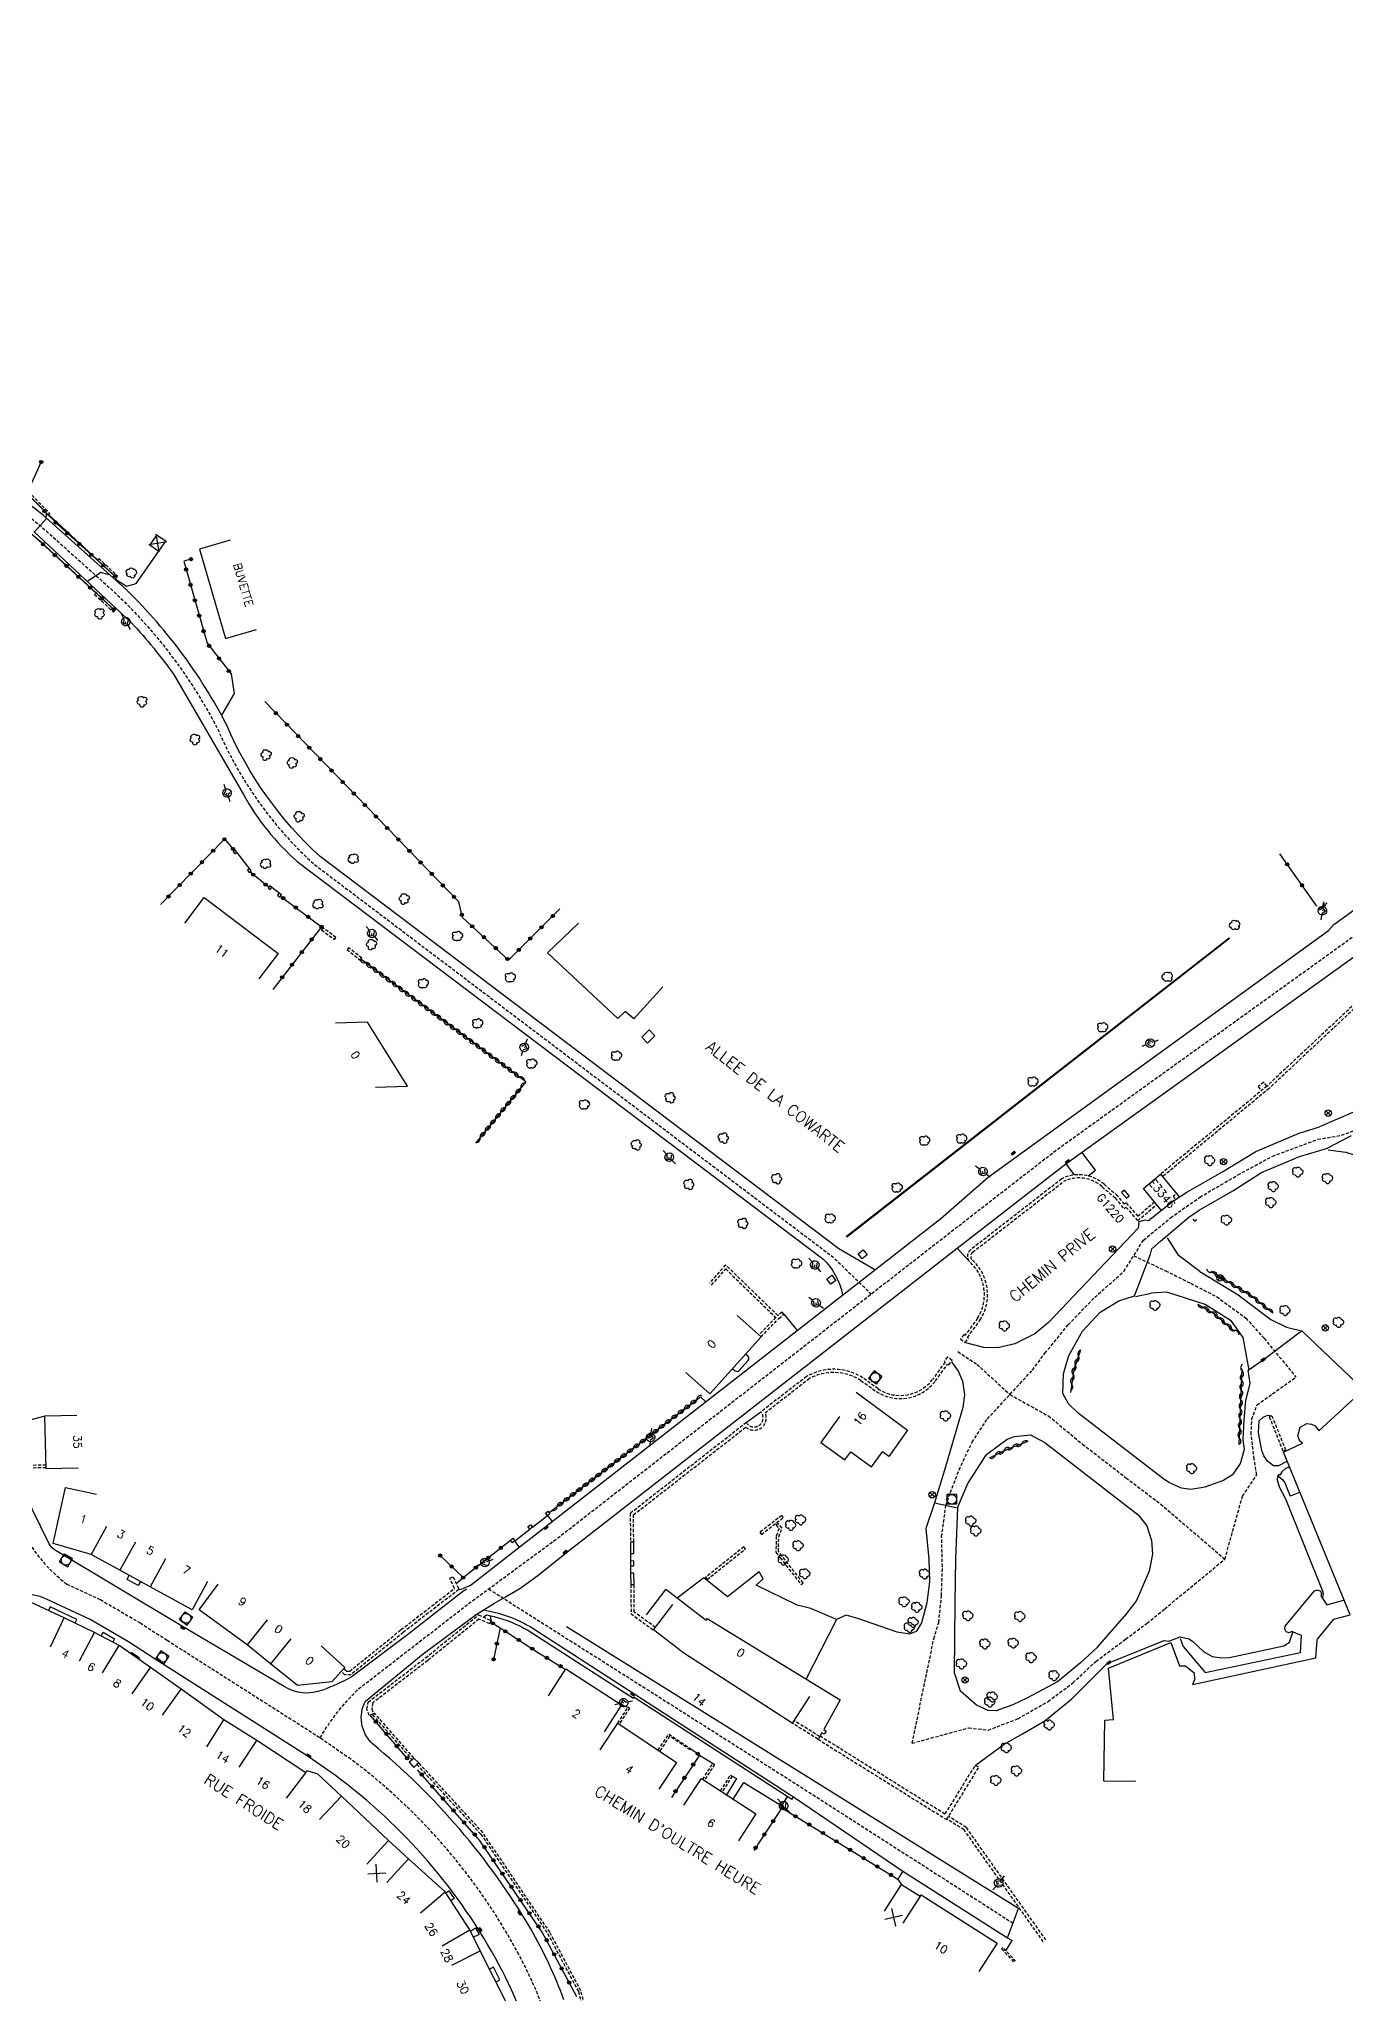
# Model space of a CAD drawing. Header units: millimetres. Extents: x 151000 to 152000, y 111999 to 113000.
# Drawn here: x 151493.3 to 151697.6, y 112243.4 to 112548.8 of the extents above; entities that cross this region are included whole.
import ezdxf
from ezdxf.enums import TextEntityAlignment as Align

# ---------------------------------------------------------------- set-up
doc = ezdxf.new("R2010")
doc.units = ezdxf.units.MM
doc.linetypes.add('DASHED', pattern=[0.75, 0.5, -0.25])
doc.layers.get('0').update_dxf_attribs({"linetype": 'CONTINUOUS'})
for name, color, linetype in [('W0001', 6, 'DASHED'), ('W0008', 7, 'CONTINUOUS'), ('W0100', 7, 'CONTINUOUS'), ('W0105', 7, 'CONTINUOUS'), ('W0112', 1, 'DASHED'), ('W0300', 7, 'CONTINUOUS'), ('W0310', 3, 'CONTINUOUS'), ('W0322', 7, 'CONTINUOUS'), ('W0334', 7, 'CONTINUOUS'), ('W0400', 7, 'CONTINUOUS'), ('W0420', 7, 'CONTINUOUS'), ('W0469', 7, 'CONTINUOUS'), ('W0471', 7, 'CONTINUOUS'), ('W0984', 7, 'CONTINUOUS'), ('W0989', 7, 'CONTINUOUS'), ('W0991', 7, 'CONTINUOUS'), ('W1102', 7, 'CONTINUOUS')]:
    doc.layers.add(name, color=color, linetype=linetype)
doc.styles.get("Standard").update_dxf_attribs({"font": 'romans.shx', "width": 0.85})

# ---------------------------------------------------------------- blocks, each defined once
blk = doc.blocks.new('t322o')
at = {"color": 0, "linetype": 'Continuous'}
for radius in [0.25, 0.15]:
    blk.add_circle((0, 0), radius, dxfattribs=at)
blk = doc.blocks.new('T400')
for p, q in [((-0.15, 0.3), (0.15, 0.3)), ((-0.15, -0.25), (-0.15, 0.3)), ((-0.15, 0.15), (0.15, 0.15)), ((-0.15, 0), (0.15, 0)), ((0.15, 0.3), (0.15, -0.25)), ((-0.15, -0.15), (0.15, -0.15)), ((-0.15, -0.25), (-0.15, -0.3)), ((-0.15, -0.3), (0.15, -0.3)), ((0.15, -0.3), (0.15, -0.25))]:
    blk.add_line(p, q)
blk = doc.blocks.new('T420')
for p, q in [((0.75, 0.75), (-0.75, 0.75)), ((-0.75, 0.75), (-0.75, -0.75)), ((0.75, 0.75), (0.75, -0.75)), ((0.75, -0.75), (-0.75, -0.75))]:
    blk.add_line(p, q)
blk.add_ellipse((0, 0), major_axis=(-0.53, 0.53), ratio=1, start_param=3.926991, end_param=10.210176)
blk = doc.blocks.new('t991o')
at = {"color": 0, "linetype": 'Continuous'}
for p, q in [((-1, 1), (1, -1)), ((-1, -1), (1, 1))]:
    blk.add_line(p, q, dxfattribs=at)
blk = doc.blocks.new('T471')
for p, q in [((-0.333334, 0.333334), (-0.333334, -0.333334)), ((-0.333334, 0.333334), (0.333334, 0.333334)), ((-0.333334, 0), (0, 0)), ((0.500001, 0.500001), (1.000002, 1.000002)), ((-0.500001, -0.500001), (-1.000002, -1.000002)), ((-0.333334, -0.333334), (0.333334, -0.333334))]:
    blk.add_line(p, q)
blk.add_ellipse((0, 0), major_axis=(0.471405, 0.471405), ratio=1, start_param=5.4977871438, end_param=11.780972451)
blk = doc.blocks.new('t112o')
at = {"color": 0, "linetype": 'Continuous'}
for p, q in [((-0.5, 0.5), (0.5, 0.5)), ((-0.5, -0.5), (-0.5, 0.5)), ((0.5, 0.5), (0.5, -0.5)), ((0.5, -0.5), (-0.5, -0.5))]:
    blk.add_line(p, q, dxfattribs=at)
blk = doc.blocks.new('T300')
for p, q in [((-0.8, 0.51), (-0.86, 0.34)), ((-0.86, 0.34), (-0.86, 0.17)), ((-0.86, 0.17), (-0.74, 0.06)), ((-0.69, 0.63), (-0.8, 0.51)), ((-0.8, -0.06), (-0.74, 0.06)), ((-0.74, 0.06), (-0.69, 0.11)), ((-0.57, 0.69), (-0.69, 0.63)), ((-0.46, 0.69), (-0.57, 0.69)), ((-0.29, 0.63), (-0.46, 0.69)), ((-0.29, 0.63), (-0.17, 0.74)), ((-0.23, 0.57), (-0.29, 0.63)), ((-0.17, 0.74), (-0.06, 0.8)), ((-0.06, 0.8), (0.06, 0.8)), ((0.06, 0.8), (0.23, 0.74)), ((0.23, 0.74), (0.34, 0.63)), ((0.34, 0.63), (0.4, 0.51)), ((0.46, 0.46), (0.34, 0.46)), ((0.4, 0.51), (0.4, 0.46)), ((0.57, 0.4), (0.46, 0.46)), ((0.57, 0.4), (0.69, 0.29)), ((0.69, 0.29), (0.74, 0.17)), ((0.74, 0.06), (0.69, -0.17)), ((0.74, 0.17), (0.74, 0.06)), ((-0.8, -0.17), (-0.8, -0.06)), ((-0.8, -0.23), (-0.8, -0.17)), ((-0.74, -0.34), (-0.8, -0.23)), ((-0.69, -0.4), (-0.74, -0.34)), ((-0.51, -0.46), (-0.69, -0.4)), ((-0.4, -0.46), (-0.51, -0.46)), ((-0.4, -0.46), (-0.34, -0.46)), ((-0.34, -0.46), (-0.34, -0.4)), ((-0.34, -0.51), (-0.34, -0.46)), ((-0.29, -0.63), (-0.34, -0.51)), ((-0.17, -0.74), (-0.29, -0.63)), ((-0.06, -0.8), (-0.17, -0.74)), ((0.06, -0.8), (-0.06, -0.8)), ((0.17, -0.74), (0.06, -0.8)), ((0.23, -0.69), (0.17, -0.74)), ((0.29, -0.46), (0.23, -0.46)), ((0.29, -0.63), (0.23, -0.69)), ((0.46, -0.4), (0.29, -0.46)), ((0.34, -0.51), (0.29, -0.63)), ((0.34, -0.51), (0.34, -0.46)), ((0.57, -0.34), (0.46, -0.4)), ((0.63, -0.29), (0.57, -0.34)), ((0.69, -0.17), (0.63, -0.29))]:
    blk.add_line(p, q)
blk = doc.blocks.new('t310o')
at = {"color": 0, "linetype": 'Continuous'}
for centre, start, end in [((-0.5, 0.38), 216.8699, 323.1304), ((0.5, -0.37), 36.8699, 143.1303)]:
    blk.add_arc(centre, 0.625, start, end, dxfattribs=at)
blk = doc.blocks.new('T469')
at = {"color": 0, "linetype": 'Continuous', "flags": 128}
for points in [[(-0.35, 0.35), (0.35, -0.35)], [(-0.35, -0.35), (0.35, 0.35)]]:
    blk.add_lwpolyline(points, dxfattribs=at)
at = {"color": 0, "linetype": 'Continuous'}
blk.add_circle((0, 0), 0.5, dxfattribs=at)

msp = doc.modelspace()

# ---------------------------------------------------------------- linework, layer by layer
at = {"layer": 'W0001', "flags": 128}
for points in [[(151398.32, 112484.89), (151406.01, 112498.25), (151409.3, 112502.23), (151414.14, 112502.82, 0.049625), (151435.88, 112490.68, 0.088812), (151455.07, 112486.13), (151469.3, 112485.14, -0.11549), (151485.54, 112478.72, -0.018584), (151493.4, 112472.82), (151505.33, 112462.12, -0.082845), (151521.23, 112440.92, 0.107204), (151536.22, 112419.9), (151617.41, 112358.47), (151623.35, 112352.72)], [(151537.21, 112283.38, -0.065414), (151543.16, 112290.97), (151560.35, 112304.28), (151574.35, 112314.59), (151635.16, 112361.92), (151652.2, 112375.14), (151699.28, 112408.99)]]:
    msp.add_lwpolyline(points, format="xyb", dxfattribs=at)
at = {"layer": 'W0001'}
for points in [[(151629.76, 112282.53), (151633.14, 112298.86), (151633.9, 112301.4), (151634.34, 112305.55), (151634.48, 112310.1), (151634.36, 112314.8), (151635.03, 112319.69), (151635.74, 112321.69), (151637.1, 112325.26), (151639.11, 112329.55), (151641.51, 112333.19), (151648.55, 112340.82), (151650.51, 112343.46), (151654.15, 112347.9), (151658.29, 112352.2), (151662.86, 112356.25), (151665.92, 112361.14), (151670.14, 112364.62), (151674.73, 112367.85), (151680.68, 112371.32), (151686.07, 112374.24), (151693.16, 112376.88), (151696.89, 112377.52), (151703.25, 112379.89)], [(151664.39, 112358.69), (151669.35, 112356.35), (151673.31, 112354.38), (151677.37, 112352.28), (151681.91, 112348.95), (151684.76, 112345.79), (151689.75, 112339.73)], [(151636.89, 112343.71), (151639.89, 112341.72), (151645.03, 112337.01), (151651.05, 112333.67), (151656.38, 112329.26), (151663.19, 112324), (151668.6, 112319.89), (151678.63, 112311.29)], [(151678.63, 112311.29), (151681.4, 112321.15), (151683.62, 112324.47), (151683.21, 112326.93), (151682.75, 112330.77), (151682.84, 112333.14), (151683.66, 112335.39), (151689.75, 112339.73)], [(151629.76, 112282.53), (151638.59, 112284.93), (151641.64, 112284.57), (151646.28, 112286.36), (151651, 112289.05), (151654.88, 112291.96), (151658.49, 112295.32), (151663.12, 112298.79), (151666.47, 112301.29), (151669.23, 112303.53), (151678.63, 112311.29)]]:
    msp.add_lwpolyline(points, dxfattribs=at)
msp.add_lwpolyline([(151490.6, 112315.75, 0.113803), (151497.62, 112307.4), (151502.86, 112304.96), (151509.08, 112301.32), (151513.3, 112298.61), (151537.27, 112283.35), (151541.65, 112280.3, -0.111292), (151568.27, 112249.52, -0.064287), (151574.7, 112232.62), (151578.59, 112214.65), (151581.95, 112199.9, 0.011557), (151584.78, 112188.92, 0.038008), (151590.52, 112169.7, 0.000633), (151590.65, 112169.38, 0.010945), (151594.69, 112160), (151615.64, 112116.97), (151628.46, 112090.97, 0.093882), (151651.71, 112064.36, 0.027342), (151662.73, 112056.64, 0.065369), (151679.02, 112049.26), (151724.98, 112034.69)], format="xyb", dxfattribs=at)
at = {"layer": 'W0001', "flags": 128}
msp.add_lwpolyline([(151563.54, 112306.63), (151587.43, 112291.5), (151612.2, 112275.78), (151645.52, 112254.42)], dxfattribs=at)
at = {"layer": 'W0008'}
for p, q in [((151669.62, 112361.5), (151671.35, 112358.76)), ((151674.74, 112356.23), (151671.35, 112358.76)), ((151664.64, 112352.32), (151667.12, 112352.85)), ((151669.55, 112353), (151667.12, 112352.85)), ((151613.18, 112292.55), (151617.97, 112301.89)), ((151658.73, 112297.52), (151662.97, 112302.36))]:
    msp.add_line(p, q, dxfattribs=at)
for points in [[(151623.9, 112356.47), (151618.27, 112359.76), (151537.2, 112421.08, -0.107144), (151522.62, 112441.58, 0.083091), (151506.38, 112463.25), (151494.4, 112473.99, 0.018656), (151486.42, 112479.98, 0.115869), (151469.46, 112486.67), (151455.17, 112487.67, -0.088862), (151436.5, 112492.09, -0.022395), (151426.51, 112496.98, -0.085407), (151424.65, 112498.45, -0.135359), (151424.45, 112499.41, -0.059451), (151425.19, 112503.01), (151426.73, 112506.81), (151431.61, 112516.93), (151435.31, 112524.19, -0.068288), (151441.54, 112532.25), (151456.64, 112548.45), (151487.74, 112582.01)], [(151492.46, 112471.86), (151507.7, 112457.6, -0.034808), (151514.39, 112449.4), (151525.21, 112430.74, 0.086831), (151533.63, 112420.31), (151615.77, 112358.19, -0.168693), (151618.85, 112352.53)], [(151558.89, 112306.54, 0.088002), (151560.85, 112307.31), (151573.47, 112317.15), (151634.21, 112364.5), (151641.61, 112370.96), (151694.81, 112409.52), (151695.67, 112410.44), (151697.35, 112411.64)], [(151575.29, 112242.44, 0.046737), (151570.12, 112253.51, 0.088795), (151545.35, 112282.46, -0.331036), (151544.28, 112289.12), (151553.33, 112296.47), (151561.62, 112302.65), (151564.46, 112304.43), (151566.19, 112305.39), (151568.41, 112306.72), (151571.23, 112308.74), (151575.98, 112312.53), (151636.77, 112359.85), (151653.77, 112373.04), (151700.81, 112406.86)], [(151560.1, 112306.57, 0.05652), (151559.25, 112306.04), (151550.65, 112299.31), (151542.05, 112292.82, -0.029083), (151537.61, 112290.82, -0.232904), (151531.57, 112291.38), (151515.41, 112300.94), (151495.93, 112312.56, -0.118733), (151494.87, 112313.66), (151490.88, 112321.77), (151485.77, 112332.26, -0.058001), (151484.39, 112336.08), (151479.82, 112352.65, -0.032415), (151478.65, 112358.63), (151479.32, 112358.75)], [(151662.69, 112049.28), (151662.81, 112049.61, 0.162791), (151661.12, 112051.95), (151646.6, 112064.59, -0.04441), (151633.75, 112077.86, -0.067376), (151621.9, 112097.36), (151598.95, 112144.46), (151591.85, 112159.14, -0.025081), (151587.2, 112170.12, -0.030429), (151578.54, 112199.11), (151575.18, 112213.89), (151571.29, 112231.84, 0.06415), (151565.19, 112247.87, 0.111153), (151539.61, 112277.46), (151535.33, 112280.44), (151511.42, 112295.67), (151507.25, 112298.34), (151501.24, 112301.86), (151494.41, 112305.03, 0.142828), (151490.37, 112305.75)], [(151562.74, 112303.35, -0.094559), (151570.02, 112300.75), (151586.56, 112290.11), (151611.2, 112274.17), (151628.3, 112262.55), (151644.67, 112252.14), (151646.38, 112256.7), (151575.72, 112300.73)]]:
    msp.add_lwpolyline(points, format="xyb", dxfattribs=at)
at = {"layer": 'W0008', "flags": 128}
msp.add_lwpolyline([(151697.35, 112411.64), (151722.5, 112429.89), (151724.26, 112431.05), (151724.01, 112431.48, -0.0058), (151734, 112437.97, -0.0152), (151743.48, 112443.57, -0.017), (151755.48, 112449.54), (151799.05, 112469.63), (151799.21, 112469.25, -0.0236), (151812.72, 112474.53), (151861.85, 112490.27), (151874.52, 112494.22), (151897.46, 112503.26, 0.0118), (151913.22, 112509.63, 0.0065), (151922.24, 112513.93), (152000, 112551.36)], format="xyb", dxfattribs=at)
at = {"layer": 'W0008'}
for points in [[(151698.73, 112381.14), (151693.45, 112378.83)], [(151670.75, 112367.39), (151672.67, 112368.64), (151678.14, 112371.74), (151683.45, 112374.96), (151690.25, 112377.84), (151693.44, 112378.83)], [(151675.54, 112322.55), (151673.31, 112322.19), (151671.86, 112322.4), (151669.89, 112323.28), (151668.9, 112323.93), (151655.72, 112334.09), (151654.18, 112335.54), (151653.32, 112337.18), (151653.39, 112340.23), (151654.22, 112343.11), (151656.39, 112346.9), (151659.14, 112349.88), (151662.06, 112351.66), (151664.53, 112352.4), (151667.02, 112358.91), (151667.22, 112359.75), (151668.55, 112360.95), (151673.01, 112364.72), (151674.61, 112365.83), (151679.86, 112368.81), (151684.38, 112371.71), (151690.29, 112374.18), (151694.52, 112375.42), (151698.43, 112377.47)], [(151694.77, 112375.22), (151697.55, 112374.87), (151700.15, 112374.03), (151702.61, 112372.35), (151706.56, 112366.07), (151708.48, 112362.25), (151711.79, 112355.26), (151726.36, 112325.5)], [(151670.75, 112367.39), (151666.69, 112364.14), (151666.11, 112364.26), (151665.17, 112364.01), (151665.07, 112363.01), (151651.08, 112348.26), (151648.92, 112346.51), (151645.8, 112344.94), (151643.08, 112344.29), (151640.96, 112344.35), (151637.95, 112345.16)], [(151674.74, 112356.23), (151680.69, 112352.56), (151685.81, 112348.71), (151688.28, 112347.55), (151690.63, 112346.98)], [(151682.41, 112340.82), (151681.49, 112345.9), (151679.67, 112348.46), (151675.56, 112351.09), (151669.55, 112353)], [(151675.54, 112322.56), (151678.32, 112323.55), (151679.97, 112324.62), (151681.1, 112326.22), (151681.72, 112328.46), (151681.51, 112329.94), (151681.65, 112333.04), (151681.91, 112336.09), (151682.59, 112338.72), (151682.29, 112340.83), (151684.61, 112342.45), (151690.63, 112346.98)], [(151699.61, 112337.12), (151700.37, 112337.75), (151690.64, 112346.96)], [(151637.64, 112339.16), (151637.01, 112340.64), (151635.94, 112342.13)], [(151637.64, 112339.16), (151637.91, 112336.95), (151637.66, 112334.98), (151634.96, 112325.73), (151633.22, 112320.08), (151636.84, 112319.29), (151638.45, 112323.13), (151641.39, 112327.63), (151644.58, 112330.01), (151645.73, 112330.45), (151648.26, 112330.72), (151650.47, 112329.5), (151665.1, 112318.2), (151666.44, 112316.51), (151667.19, 112314.2), (151667.34, 112312.04), (151666.8, 112309.43), (151664.81, 112304.84), (151662.97, 112302.36)], [(151688.3, 112326.54), (151687.02, 112325.87), (151686.23, 112325.89), (151685.32, 112326.61), (151684.71, 112327.45), (151684.42, 112328.27), (151683.89, 112331), (151684, 112332.9), (151684.63, 112333.47), (151685.34, 112333.79), (151685.96, 112333.7)], [(151693.88, 112305.12), (151694.06, 112305.74), (151694.02, 112306.12), (151688.14, 112320.66), (151687.16, 112322.52), (151686.86, 112323.65), (151686.91, 112324.32)], [(151633.22, 112320.08), (151631.9, 112316.09), (151632.37, 112311.28), (151632.48, 112307.8), (151632.02, 112304.47), (151631.22, 112301.35), (151630.37, 112299.98), (151629.34, 112299.58), (151627.43, 112299.88), (151621.26, 112302.02), (151619.46, 112302.53), (151617.95, 112301.85)], [(151658.72, 112297.55), (151656.05, 112295.11), (151652.49, 112292.12), (151647.7, 112289.57), (151645.49, 112288.54), (151642.86, 112287.6), (151641.62, 112287.63), (151639.79, 112288.49), (151637.31, 112290.67), (151636.36, 112293.53), (151636.5, 112304.42), (151636.58, 112311.35), (151636.9, 112319.29)], [(151617.95, 112301.85), (151613.89, 112303.56), (151611.77, 112304.08), (151605.39, 112307.2), (151606.48, 112308.23), (151605.84, 112309.32), (151600.91, 112305.4), (151597.17, 112308.34), (151593.02, 112305.21)], [(151660.21, 112294.91), (151660.49, 112295.1), (151669.14, 112298.55), (151669.9, 112298.49)], [(151671.65, 112299.17), (151673.01, 112298.84), (151673.58, 112298.45), (151675.27, 112296.84), (151676.64, 112296.1), (151678.17, 112295.87), (151679.36, 112295.94), (151687.87, 112297.74), (151688.74, 112298.3), (151689.25, 112299.88)], [(151639.6, 112279.03), (151644.12, 112282.4), (151647, 112283.99), (151650.48, 112286.04), (151654.71, 112289.45), (151660.2, 112294.92)]]:
    msp.add_lwpolyline(points, dxfattribs=at)
at = {"layer": 'W0100'}
for p, q in [((151588.21, 112302.57), (151591.23, 112306.56)), ((151593.02, 112305.21), (151591.23, 112306.56)), ((151597.33, 112301.88), (151593.02, 112305.21)), ((151597.33, 112301.88), (151597.55, 112301.74)), ((151597.55, 112301.74), (151597.71, 112302))]:
    msp.add_line(p, q, dxfattribs=at)
for points in [[(151510.57, 112469.78), (151512.02, 112468.8), (151513.08, 112470.32), (151511.63, 112471.29)], [(151663.24, 112367.71), (151663.69, 112368.07), (151662.96, 112368.92), (151662.5, 112368.56)]]:
    msp.add_lwpolyline(points, close=True, dxfattribs=at)
for points in [[(151523.15, 112470.51), (151518.35, 112469.11), (151522.44, 112455.13), (151527.24, 112456.54)], [(151516.07, 112410.67), (151519.08, 112414.66), (151530.63, 112405.92), (151527.62, 112401.93)], [(151499.38, 112325.5), (151494.38, 112325.38), (151494.19, 112333.63), (151487.05, 112331.76), (151485.79, 112336.34), (151483.91, 112343.17), (151481.97, 112349.97), (151479.28, 112358.88), (151478.45, 112361.86), (151476.83, 112367.54), (151474.55, 112375.62), (151471.76, 112385.17), (151469.47, 112393.19), (151468.18, 112397.51), (151467.09, 112401.12), (151465.91, 112405.14), (151470.71, 112406.55)], [(151545.85, 112385.04), (151550.84, 112385.19), (151544.61, 112395.21), (151539.61, 112395.05)], [(151668.75, 112365.78), (151665.89, 112369.21), (151668.58, 112371.43), (151671.51, 112367.88)], [(151594.38, 112340.43), (151598.1, 112337.09), (151606.13, 112346.02), (151602.41, 112349.36)], [(151621.01, 112337.36), (151629.04, 112331.45), (151626.1, 112327.34), (151625.09, 112328.04)], [(151664.71, 112276.52), (151659.71, 112276.62), (151659.89, 112286.12), (151661.21, 112286.21), (151660.45, 112294.25), (151670.21, 112298.24), (151671.56, 112294.64), (151672.46, 112294.63), (151673.85, 112293.53), (151673.89, 112292.41), (151673.59, 112291.7), (151692.84, 112295.86), (151693.04, 112298.58), (151693.11, 112298.76), (151695.69, 112301.92), (151698.23, 112302.6), (151687.81, 112328.02), (151690.79, 112329.39), (151690.37, 112329.71), (151690.05, 112330.55), (151690.38, 112331.89), (151691.47, 112332.49), (151692.2, 112332.39), (151692.75, 112332.11), (151693.32, 112331.32), (151699.61, 112337.12)], [(151618.37, 112333.58), (151615.46, 112329.51), (151619.25, 112326.8), (151620.17, 112328.07), (151623.39, 112325.73), (151625.11, 112328.04)], [(151519.6, 112307.79), (151517.22, 112303.39), (151510.66, 112306.94), (151505.91, 112309.56), (151501.44, 112312.01), (151495.5, 112313.74), (151497.38, 112322.47), (151502.27, 112321.42)], [(151553.75, 112223.54), (151556.15, 112219.15), (151565.08, 112224.02), (151560.36, 112237.03), (151567.76, 112237.87), (151566.45, 112241.77), (151562.25, 112250.11), (151560.61, 112253.36), (151556.75, 112259.3), (151551.01, 112264.47), (151547.87, 112267.32), (151540.55, 112274.25), (151536.79, 112277.76), (151535.14, 112278.22), (151534.97, 112277.91), (151527.3, 112282.94), (151522.15, 112286.18), (151515.47, 112290.98), (151510.68, 112294.35), (151505.8, 112297.77), (151501.95, 112299.83), (151497.22, 112302.12), (151491.92, 112304.58)], [(151537.37, 112297.72), (151541.08, 112294.36), (151539.03, 112292.11), (151533.66, 112291.55), (151529.47, 112294.94), (151525.8, 112297.9), (151518.3, 112303.36), (151521.25, 112307.4)], [(151613.73, 112289.84), (151611.02, 112285.64), (151594.04, 112296.6), (151589.31, 112300.22), (151592.34, 112304.2)], [(151597.71, 112302), (151618.52, 112289.3), (151615.93, 112284.66), (151616.29, 112284.42), (151615.99, 112283.92), (151615.61, 112284.15), (151615.37, 112283.69)], [(151572.91, 112289.95), (151575.62, 112294.15), (151584.34, 112288.52), (151581.62, 112284.32)], [(151580.96, 112281.51), (151583.74, 112285.66), (151592.91, 112279.52), (151590.13, 112275.36)], [(151594.07, 112272.83), (151596.8, 112277.02), (151605.34, 112271.47), (151602.61, 112267.28)], [(151625.42, 112256.26), (151628.11, 112260.47), (151631.01, 112258.63), (151631.16, 112258.86), (151643.03, 112251.29), (151640.19, 112246.84)]]:
    msp.add_lwpolyline(points, dxfattribs=at)
at = {"layer": 'W0105'}
for p, q in [((151690.38, 112321.76), (151688.83, 112321.15)), ((151669.9, 112298.49), (151671.65, 112299.16))]:
    msp.add_line(p, q, dxfattribs=at)
for points in [[(151688.7, 112325.54), (151688.53, 112325.62), (151688.11, 112325.43), (151687.52, 112324.92), (151687.21, 112324.4), (151687.05, 112324.53), (151686.91, 112324.31), (151687.64, 112323.75), (151688.01, 112323.21), (151688.12, 112322.97), (151688.83, 112321.15)], [(151671.62, 112298.88), (151672.11, 112297.63), (151675.53, 112293.55), (151690.44, 112296.68), (151690.59, 112299.38), (151689.11, 112299.96), (151688.69, 112299.79), (151688.2, 112299.94), (151687.99, 112300.34), (151688.08, 112300.79), (151692.67, 112306.35), (151693.09, 112306.5), (151693.56, 112306.3), (151693.74, 112305.88), (151693.66, 112305.53), (151694.56, 112304.14), (151697.41, 112304.92)]]:
    msp.add_lwpolyline(points, dxfattribs=at)
at = {"layer": 'W0112'}
for p, q in [((151693.26, 112412.99), (151694.49, 112413.84)), ((151693.41, 112412.79), (151693.26, 112412.99)), ((151693.41, 112412.79), (151694.63, 112413.64)), ((151694.63, 112413.64), (151694.49, 112413.84)), ((151685.96, 112333.7), (151688.15, 112328.29)), ((151688.15, 112328.29), (151687.77, 112328.14)), ((151606.19, 112315.16), (151609.62, 112317.8)), ((151609.62, 112317.8), (151609.38, 112318.12)), ((151597.71, 112308.11), (151603.69, 112312.91)), ((151603.69, 112312.91), (151603.44, 112313.22)), ((151609.1, 112311.51), (151612.38, 112307.34)), ((151615.36, 112283.68), (151615.03, 112283.15))]:
    msp.add_line(p, q, dxfattribs=at)
for points in [[(151494.69, 112474.4), (151491.89, 112477.29), (151492.14, 112477.53), (151494.94, 112474.65)], [(151502.36, 112467.39), (151502.6, 112467.65), (151505.55, 112464.91), (151505.31, 112464.65)], [(151504.89, 112459.26), (151505.13, 112459.52), (151502.2, 112462.28), (151501.96, 112462.02)], [(151523.87, 112421.46), (151524.21, 112421.72), (151523.93, 112422.07), (151523.6, 112421.81)], [(151526.12, 112418.56), (151526.45, 112418.82), (151526.18, 112419.17), (151525.84, 112418.92)], [(151529.4, 112415.89), (151529.66, 112416.22), (151529.33, 112416.47), (151529.08, 112416.14)], [(151530.9, 112414.73), (151531.16, 112415.06), (151530.8, 112415.34), (151530.54, 112415.01)], [(151539.43, 112408.11), (151539.67, 112408.43), (151537.68, 112409.91), (151537.44, 112409.59)], [(151543.46, 112404.87), (151543.71, 112405.18), (151541.68, 112406.84), (151541.43, 112406.53)], [(151572.73, 112318.09), (151572.42, 112318.48), (151572.81, 112318.8), (151573.13, 112318.41)], [(151567.27, 112313.84), (151566.96, 112314.23), (151567.35, 112314.55), (151567.66, 112314.16)], [(151570, 112315.97), (151569.69, 112316.36), (151570.08, 112316.67), (151570.39, 112316.28)], [(151551.88, 112280.21), (151545.7, 112287.23), (151545.4, 112286.96), (151551.58, 112279.95)], [(151580.4, 112234.48), (151577.96, 112243.87), (151573.12, 112252.98), (151562.65, 112268.55), (151552.62, 112279.47), (151552.33, 112279.2), (151562.34, 112268.3), (151572.77, 112252.78), (151577.58, 112243.72), (151580.01, 112234.38), (151580.01, 112234.38)]]:
    msp.add_lwpolyline(points, close=True, dxfattribs=at)
for points in [[(151702.33, 112401.23), (151685.22, 112385.2), (151668.58, 112371.43)], [(151702.67, 112400.87), (151685.55, 112384.83), (151668.9, 112371.04)], [(151685.21, 112385.19), (151684.72, 112385.79), (151683.85, 112385.11), (151684.36, 112384.49)], [(151670.87, 112368.22), (151670.53, 112367.92), (151670.79, 112367.62)], [(151673.62, 112364.39), (151673.89, 112364.08), (151674.24, 112364.37)], [(151606.13, 112346.02), (151608.92, 112348.9), (151609.69, 112349.55), (151609.41, 112349.89), (151608.76, 112349.35), (151600.58, 112357.27), (151598.05, 112354.41)], [(151598.39, 112354.11), (151600.61, 112356.62), (151608.44, 112349.04), (151605.81, 112346.33)], [(151687.77, 112328.14), (151685.59, 112333.55), (151685.96, 112333.7)], [(151494.37, 112325.96), (151491.59, 112325.93), (151491.6, 112325.57), (151494.38, 112325.6)], [(151609.38, 112318.12), (151605.95, 112315.48), (151606.19, 112315.16)], [(151609.41, 112316.15), (151608.79, 112316.84), (151608.49, 112316.58)], [(151608.49, 112316.58), (151608.95, 112316.06), (151608.49, 112314.84), (151608.46, 112312.35), (151609.1, 112311.51)], [(151612.38, 112307.34), (151612.69, 112307.59), (151609.42, 112311.76), (151608.86, 112312.48), (151608.89, 112314.76), (151609.41, 112316.15)], [(151603.44, 112313.22), (151597.46, 112308.42), (151597.71, 112308.11)], [(151540.92, 112294.2), (151541.3, 112293.77), (151541.83, 112293.78), (151549.87, 112300.27), (151558.21, 112306.71), (151557.49, 112308.29), (151557.99, 112308.52), (151558.89, 112306.54), (151550.21, 112299.84), (151542.03, 112293.23), (151541.06, 112293.22), (151540.55, 112293.79)], [(151589.6, 112300.63), (151586.31, 112303.01), (151586.28, 112307.29), (151585.78, 112307.28), (151585.81, 112302.75), (151589.31, 112300.22)], [(151545.45, 112288.82), (151545.29, 112287.92), (151545.57, 112287.1), (151544.87, 112286.86), (151544.52, 112287.86), (151544.72, 112288.95), (151553.69, 112295.88), (151561.95, 112302.57), (151563.94, 112301.71), (151563.72, 112301.2), (151562.04, 112301.93), (151554.03, 112295.45), (151545.45, 112288.82)], [(151583.74, 112285.66), (151585.34, 112288.15), (151585.58, 112287.99), (151583.97, 112285.51)], [(151590.06, 112281.43), (151591.7, 112283.93), (151595.15, 112281.64), (151595.06, 112281.5), (151591.84, 112283.63), (151590.29, 112281.28)], [(151591.94, 112283.78), (151591.94, 112283.78)], [(151615.03, 112283.15), (151611.02, 112285.64)], [(151615.3, 112283.57), (151611.28, 112286.06)], [(151615.36, 112283.68), (151634.93, 112271.47), (151639.6, 112279.03), (151640.23, 112278.85)], [(151615.03, 112283.15), (151635.13, 112270.6), (151640.23, 112278.85)], [(151597.01, 112276.88), (151598.63, 112279.36), (151598.88, 112279.2), (151597.26, 112276.72)], [(151599.8, 112275.06), (151601.37, 112277.54), (151601.62, 112277.38), (151600.05, 112274.9)], [(151650.65, 112251.8), (151638.22, 112269.36), (151635.43, 112271.09)], [(151650.25, 112251.51), (151637.87, 112268.99), (151635.17, 112270.67)], [(151645.92, 112248.45), (151643.95, 112250.59), (151643.73, 112250.39), (151645.68, 112248.28)]]:
    msp.add_lwpolyline(points, dxfattribs=at)
msp.add_lwpolyline([(151667.66, 112367.09), (151665.07, 112364.86), (151663.22, 112366.99), (151662.94, 112366.73), (151661.84, 112368.09, -0.011397), (151659.76, 112369.86, 0.308793), (151653.14, 112370.71), (151638.9, 112359.63, 0.417514), (151638.69, 112357.77, -0.371347), (151639.98, 112348.93), (151637.99, 112346.23), (151637.82, 112346.36), (151637.32, 112345.66), (151638.05, 112345.14), (151638.55, 112345.84), (151638.4, 112345.94), (151640.39, 112348.65, 0.370052), (151639.06, 112358.11, -0.40326), (151639.21, 112359.24), (151653.41, 112370.28, -0.306443), (151659.42, 112369.49, 0.011177), (151661.49, 112367.73), (151662.88, 112366.01), (151663.17, 112366.28), (151665.01, 112364.16), (151667.99, 112366.71)], format="xyb", dxfattribs=at)
msp.add_lwpolyline([(151586.23, 112314.01), (151586.18, 112318.19), (151603.76, 112331.92, 0.818576), (151606.77, 112334.16), (151613.53, 112339.42, -0.276425), (151621.75, 112339.2), (151624.14, 112337.48, 0.396695), (151633.38, 112339.13), (151635.29, 112341.76), (151635.46, 112341.63), (151635.99, 112342.34), (151635.26, 112342.88), (151634.74, 112342.17), (151634.89, 112342.06), (151632.98, 112339.43, -0.396052), (151624.42, 112337.89), (151622.03, 112339.62, 0.278095), (151613.25, 112339.83), (151606.1, 112334.28, -1.090592), (151603.83, 112332.61), (151585.68, 112318.43), (151585.73, 112314.01)], format="xyb", close=True, dxfattribs=at)
at = {"layer": 'W0310'}
msp.add_line((151680.87, 112329.21), (151681.35, 112341.03), dxfattribs=at)
for points in [[(151569.37, 112385.88), (151543.57, 112405.01)], [(151569.37, 112385.88), (151561.5, 112376.29)], [(151686.14, 112349.71), (151682.9, 112352.33), (151676.44, 112356.25)], [(151674.41, 112351.1), (151677, 112349.61), (151680.15, 112346.9)], [(151656.08, 112343.96), (151655.02, 112340.91), (151654.48, 112337.34)], [(151573.01, 112318.55), (151596.68, 112336.67)], [(151641.86, 112327.09), (151644.77, 112328.54), (151647.87, 112329.7)]]:
    msp.add_lwpolyline(points, dxfattribs=at)
at = {"layer": 'W0322'}
msp.add_line((151693, 112413.32), (151687.2, 112421.46), dxfattribs=at)
for points in [[(151493.61, 112482.71), (151491.51, 112478.17), (151486.16, 112481.7), (151476.06, 112486.42), (151461.99, 112488.51), (151455.06, 112488.8), (151428.91, 112509), (151432.47, 112516.55)], [(151505.17, 112464.89), (151496.24, 112472.88), (151491.99, 112477.21)], [(151504.92, 112459.69), (151493.66, 112470.07), (151490.04, 112473.19)], [(151517.02, 112467.52), (151515.9, 112467.2), (151519.53, 112454.38), (151523.29, 112449.61)], [(151574.69, 112412.87), (151566.67, 112404.89), (151559.46, 112411.55), (151558.9, 112413.97), (151528.54, 112445.26)], [(151523.81, 112421.98), (151522.32, 112423.84), (151512.27, 112413.55)], [(151529.17, 112416.26), (151526.24, 112418.65)], [(151537.43, 112410.08), (151529.8, 112400.28)], [(151555.97, 112311.86), (151559.57, 112308.4), (151566.96, 112314.23)], [(151563.85, 112301.49), (151565.35, 112300.53), (151571.34, 112296.66)], [(151565.35, 112300.53), (151564.33, 112295.63)], [(151572.14, 112296.19), (151575.43, 112294.14)], [(151550.8, 112280.18), (151545.05, 112286.92)], [(151596.51, 112280.67), (151592.14, 112274.07)], [(151596, 112281.09), (151596.51, 112280.67)], [(151577.33, 112242.92), (151571.93, 112253.01), (151562.14, 112267.4), (151552.42, 112278.39)], [(151609.4, 112272.42), (151604.98, 112265.74)], [(151609.4, 112272.42), (151627.51, 112261.29), (151628.11, 112260.47)]]:
    msp.add_lwpolyline(points, dxfattribs=at)
at = {"layer": 'W0322', "flags": 128}
msp.add_lwpolyline([(151531.02, 112414.88), (151537.43, 112410.08)], dxfattribs=at)
at = {"layer": 'W0334'}
for points in [[(151494.47, 112473.93), (151492.54, 112471.78)], [(151494.4, 112473.99), (151494.45, 112474.65)], [(151494.77, 112474.48), (151502.41, 112467.44)], [(151505.31, 112464.65), (151505.23, 112464.38), (151506.96, 112463.3), (151508.47, 112463.7), (151512.02, 112468.8)], [(151504.38, 112465.04), (151502.94, 112465.45), (151500.82, 112464.04)], [(151523.29, 112449.61), (151523.76, 112446.55), (151521.79, 112443.15)], [(151526.18, 112419.17), (151524.21, 112421.72)], [(151530.8, 112415.34), (151529.66, 112416.22)], [(151590.76, 112400.71), (151586.22, 112395.68), (151584.9, 112396.85), (151583.77, 112395.76), (151572.77, 112406.01), (151577.61, 112410.66)], [(151657.25, 112371.18), (151658.43, 112372.05), (151656.3, 112374.86)], [(151653.77, 112373.04), (151655.08, 112371.31)], [(151638.69, 112357.77), (151636.77, 112359.85)], [(151609.69, 112349.55), (151611.78, 112347.02)], [(151596.68, 112336.67), (151597.51, 112335.89)], [(151603.83, 112332.61), (151606.1, 112334.28)], [(151570.39, 112316.28), (151572.73, 112318.09), (151573.47, 112317.15)], [(151568.32, 112313.14), (151567.66, 112314.16), (151570, 112315.97)], [(151585.73, 112314.01), (151585.73, 112312.18), (151586.23, 112312.18), (151586.23, 112314.01)], [(151509.12, 112307.79), (151508.77, 112307.17), (151507.03, 112308.13), (151507.37, 112308.76)], [(151558.46, 112307.5), (151559.57, 112308.4)], [(151586.28, 112307.3), (151586.23, 112309.1), (151585.73, 112309.08), (151585.78, 112307.28)], [(151498.9, 112301.31), (151499.16, 112301.86), (151494.99, 112303.82), (151494.73, 112303.27)], [(151563.94, 112301.71), (151563.83, 112302.45)], [(151502.98, 112299.28), (151503.29, 112299.87), (151505.09, 112298.86), (151504.79, 112298.31)], [(151507.61, 112296.5), (151507.76, 112296.72), (151508.99, 112295.88), (151508.83, 112295.65)], [(151571.34, 112296.66), (151572.14, 112296.19)], [(151584.34, 112288.52), (151585.34, 112288.15)], [(151552.62, 112279.47), (151551.88, 112280.21)], [(151595.15, 112281.64), (151596, 112281.09)], [(151596.51, 112280.67), (151598.63, 112279.36)], [(151551.58, 112279.95), (151551.13, 112279.55), (151551.85, 112278.72), (151552.33, 112279.2)], [(151601.62, 112277.38), (151602.27, 112277.01), (151600.74, 112274.46)], [(151601.79, 112273.77), (151603.44, 112276.38), (151609.36, 112272.72), (151610.27, 112274.18)], [(151628.3, 112262.55), (151627.51, 112261.29)], [(151556.86, 112259.13), (151557.35, 112259.46), (151558.16, 112258.24), (151557.65, 112257.91)], [(151560.73, 112253.18), (151561.51, 112253.69), (151562.06, 112252.64), (151561.2, 112252.2)], [(151644.39, 112250.11), (151645.36, 112251.71)], [(151644.67, 112252.14), (151645.36, 112251.71)], [(151564.7, 112245.25), (151565.31, 112245.55), (151564.31, 112247.56), (151563.69, 112247.24)]]:
    msp.add_lwpolyline(points, dxfattribs=at)
at = {"layer": 'W0334', "flags": 128}
for points in [[(151502.2, 112462.28), (151492.96, 112470.74)], [(151585.73, 112312.18), (151585.72, 112310.99)], [(151585.73, 112310.26), (151585.73, 112309.08)]]:
    msp.add_lwpolyline(points, dxfattribs=at)
at = {"layer": 'W0334'}
for points in [[(151679.37, 112408.27), (151619.56, 112361.61), (151619.47, 112361.73), (151679.28, 112408.38)], [(151588.38, 112391.88), (151589.55, 112393.04), (151588.65, 112393.98), (151587.48, 112392.82)], [(151585.73, 112310.26), (151586.23, 112310.26), (151586.22, 112311), (151585.72, 112310.99)]]:
    msp.add_lwpolyline(points, close=True, dxfattribs=at)
for points in [[(151601.68, 112341.06), (151602.09, 112340.69, 0.310102), (151602.7, 112340.74), (151604.08, 112342.26, 0.324804), (151604.14, 112342.95), (151603.72, 112343.33)], [(151562.76, 112302.22), (151563.21, 112302.58), (151564.43, 112302.32, -0.071332), (151569.66, 112300.17), (151585.03, 112290.31), (151586.2, 112289.57), (151586.29, 112289.71), (151610.92, 112273.76), (151610.93, 112273.75), (151611.2, 112274.17)]]:
    msp.add_lwpolyline(points, format="xyb", dxfattribs=at)
at = {"layer": 'W1102'}
for p, q in [((151499.19, 112333.75), (151494.19, 112333.63)), ((151503.84, 112316.39), (151501.44, 112312.01)), ((151508.33, 112313.94), (151505.91, 112309.56)), ((151513.04, 112311.34), (151510.66, 112306.94)), ((151495.04, 112297.61), (151497.22, 112302.12)), ((151528.94, 112301.79), (151525.8, 112297.9)), ((151499.59, 112295.42), (151501.95, 112299.83)), ((151532.61, 112298.83), (151529.47, 112294.94)), ((151507.81, 112290.26), (151510.68, 112294.35)), ((151512.55, 112286.92), (151515.47, 112290.98)), ((151519.49, 112281.95), (151522.15, 112286.18)), ((151524.56, 112278.76), (151527.3, 112282.94)), ((151531.96, 112273.92), (151534.97, 112277.91)), ((151537.11, 112270.62), (151540.55, 112274.25)), ((151544.51, 112263.62), (151547.87, 112267.32)), ((151547.66, 112260.76), (151551.01, 112264.47)), ((151557.79, 112247.86), (151562.25, 112250.11))]:
    msp.add_line(p, q, dxfattribs=at)
for points in [[(151503.18, 112293.5), (151505.8, 112297.77)], [(151552.92, 112256.03), (151556.75, 112259.3)], [(151556.27, 112250.86), (151560.61, 112253.36)]]:
    msp.add_lwpolyline(points, dxfattribs=at)
at = {"layer": 'W1102', "flags": 128}
msp.add_lwpolyline([(151631.01, 112258.63), (151628.32, 112254.41)], dxfattribs=at)

# ---------------------------------------------------------------- block references
at = {"layer": 'W0112'}
for p, rotation in [((151622, 112358.9), 38.82392668586678), ((151617.12, 112354.93), 37.50689245224273)]:
    msp.add_blockref('t112o', p, dxfattribs=dict(at, rotation=rotation))
at = {"layer": 'W0300'}
for p, rotation in [((151507.77, 112465.36), 14.7231825283574), ((151502.71, 112459.13), 130.562697583324), ((151509.37, 112445.39), 120.1044893059), ((151517.65, 112439.48), 120.1044893059), ((151528.77, 112437.04), 104.1719479477399), ((151532.88, 112435.8), 104.1719479477399), ((151533.94, 112427.4), 104.1719479477399), ((151528.78, 112419.98), 52.10935202543222), ((151542.48, 112420.76), 52.10935202543222), ((151536.94, 112413.66), 52.10935202543222), ((151550.37, 112414.54), 103.110654953401), ((151558.57, 112408.62), 224.860404444838), ((151680.27, 112410.36), 35.7208711898502), ((151545.26, 112407.41), 103.110654953401), ((151553.23, 112401.22), 224.860404444838), ((151566.83, 112402.15), 224.860404444838), ((151669.73, 112402.28), 35.7208711898502), ((151561.73, 112394.97), 224.860404444838), ((151659.43, 112394.37), 223.137423986775), ((151583.43, 112389.92), 223.922973452607), ((151570.18, 112388.7), 223.922973452607), ((151648.54, 112385.89), 223.137423986775), ((151591.87, 112383.47), 149.746693368419), ((151578.41, 112382.3), 223.922973452607), ((151600.19, 112377.18), 149.746693368419), ((151637.39, 112376.98), 223.137423986775), ((151586.59, 112376.1), 149.746693368419), ((151631.6, 112376.66), 223.137423986775), ((151608.52, 112370.82), 149.746693368419), ((151594.79, 112369.92), 149.746693368419), ((151627.29, 112369.33), 223.137423986775), ((151616.83, 112364.52), 217.958523968189), ((151603.24, 112363.84), 149.746693368419), ((151611.57, 112357.47), 217.958523968189)]:
    msp.add_blockref('T300', p, dxfattribs=dict(at, rotation=rotation))
for p in [(151676.29, 112373.55), (151690.06, 112371.75), (151686.23, 112369.49), (151694.71, 112370.75), (151685.85, 112366.98), (151678.92, 112364.25), (151667.74, 112350.92), (151688.07, 112350.12), (151644.2, 112347.71), (151696.42, 112348.27), (151635, 112333.65), (151673.47, 112325.42), (151610.8, 112316.56), (151612.34, 112317.42), (151638.95, 112317.23), (151611.95, 112313.38), (151639.73, 112315.69), (151609.65, 112311.16), (151613, 112308.99), (151631.73, 112308.95), (151628.52, 112304.62), (151630.5, 112303.75), (151629.93, 112301.4), (151638.5, 112302.43), (151646.62, 112302.31), (151629.37, 112300.61), (151641.16, 112298.02), (151645.59, 112298.16), (151637.5, 112294.91), (151648.38, 112295.9), (151651.96, 112293.07), (151641.93, 112288.95), (151642.3, 112289.74), (151651.21, 112285.36), (151644.5, 112281.8), (151642.87, 112276.7), (151646.1, 112278.19)]:
    msp.add_blockref('T300', p, dxfattribs=at)
at = {"layer": 'W0310'}
for p, rotation in [((151544.27, 112404.49), 143.438578819001), ((151545.27, 112403.75), 143.438578819001), ((151546.27, 112403), 143.438578819001), ((151547.28, 112402.26), 143.438578819001), ((151548.28, 112401.51), 143.438578819001), ((151549.29, 112400.77), 143.438578819001), ((151550.29, 112400.02), 143.438578819001), ((151551.29, 112399.28), 143.438578819001), ((151552.3, 112398.53), 143.438578819001), ((151553.3, 112397.79), 143.438578819001), ((151554.31, 112397.05), 143.438578819001), ((151555.31, 112396.3), 143.438578819001), ((151556.31, 112395.56), 143.438578819001), ((151557.32, 112394.81), 143.438578819001), ((151558.32, 112394.07), 143.438578819001), ((151559.33, 112393.32), 143.438578819001), ((151560.33, 112392.58), 143.438578819001), ((151561.33, 112391.83), 143.438578819001), ((151562.34, 112391.09), 143.438578819001), ((151563.34, 112390.34), 143.438578819001), ((151564.35, 112389.6), 143.438578819001), ((151565.35, 112388.85), 143.438578819001), ((151566.36, 112388.11), 143.438578819001), ((151567.36, 112387.37), 143.438578819001), ((151568.36, 112386.62), 143.438578819001), ((151567.78, 112383.94), 230.633836622176), ((151568.57, 112384.91), 230.633836622176), ((151564.61, 112380.08), 230.633836622176), ((151565.4, 112381.04), 230.633836622176), ((151566.2, 112382.01), 230.633836622176), ((151566.99, 112382.98), 230.633836622176), ((151562.23, 112377.18), 230.633836622176), ((151563.02, 112378.15), 230.633836622176), ((151563.82, 112379.11), 230.633836622176), ((151676.63, 112356.13), 148.7775800416319), ((151677.91, 112355.35), 148.7775800416319), ((151679.19, 112354.58), 148.7775800416319), ((151680.48, 112353.8), 148.7775800416319), ((151681.76, 112353.02), 148.7775800416319), ((151675.27, 112350.6), 330.1838032645213), ((151676.58, 112349.85), 330.1838032645213), ((151683.03, 112352.23), 141.0864746077416), ((151684.2, 112351.28), 141.0864746077416), ((151685.36, 112350.34), 141.0864746077416), ((151677.77, 112348.95), 319.322508931617), ((151678.9, 112347.97), 319.322508931617), ((151680.04, 112346.99), 319.322508931617), ((151655.26, 112341.6), 250.8422253863032), ((151655.75, 112343.02), 250.8422253863032), ((151681.33, 112340.7), 87.68937422796661), ((151654.68, 112338.66), 261.4338252679644), ((151654.9, 112340.15), 261.4338252679644), ((151681.21, 112337.7), 87.68937422796661), ((151681.27, 112339.2), 87.68937422796661), ((151594.1, 112334.69), 37.44203093666071), ((151595.09, 112335.45), 37.44203093666071), ((151596.08, 112336.21), 37.44203093666071), ((151681.09, 112334.7), 87.68937422796661), ((151681.15, 112336.2), 87.68937422796661), ((151590.13, 112331.65), 37.44203093666071), ((151591.12, 112332.41), 37.44203093666071), ((151592.11, 112333.17), 37.44203093666071), ((151593.11, 112333.93), 37.44203093666071), ((151680.97, 112331.71), 87.68937422796661), ((151681.03, 112333.21), 87.68937422796661), ((151586.16, 112328.61), 37.44203093666071), ((151587.15, 112329.37), 37.44203093666071), ((151588.14, 112330.13), 37.44203093666071), ((151589.14, 112330.89), 37.44203093666071), ((151645.47, 112328.81), 20.42845090930956), ((151646.88, 112329.33), 20.42845090930956), ((151680.91, 112330.21), 87.68937422796661), ((151582.19, 112325.57), 37.44203093666071), ((151583.18, 112326.33), 37.44203093666071), ((151584.17, 112327.09), 37.44203093666071), ((151585.17, 112327.85), 37.44203093666071), ((151642.76, 112327.54), 26.62017641259336), ((151644.1, 112328.21), 26.62017641259336), ((151578.22, 112322.53), 37.44203093666071), ((151579.21, 112323.29), 37.44203093666071), ((151580.2, 112324.05), 37.44203093666071), ((151581.2, 112324.81), 37.44203093666071), ((151574.25, 112319.49), 37.44203093666071), ((151575.24, 112320.25), 37.44203093666071), ((151576.23, 112321.01), 37.44203093666071), ((151577.23, 112321.77), 37.44203093666071)]:
    msp.add_blockref('t310o', p, dxfattribs=dict(at, rotation=rotation))
at = {"layer": 'W0322'}
for p, rotation in [((151493.61, 112482.71), 65.09266586635759), ((151494.13, 112475.03), 134.383825123798), ((151495.87, 112473.25), 134.383825123798), ((151493.89, 112469.86), 137.320898650779), ((151497.71, 112471.56), 138.21628807163), ((151499.58, 112469.89), 138.21628807163), ((151495.73, 112468.16), 137.320898650779), ((151497.57, 112466.47), 137.320898650779), ((151501.44, 112468.22), 138.21628807163), ((151503.31, 112466.56), 138.21628807163), ((151517.02, 112467.52), 195.967086266287), ((151499.41, 112464.77), 137.320898650779), ((151501.25, 112463.08), 137.320898650779), ((151505.17, 112464.89), 138.21628807163), ((151516.26, 112465.92), 285.798376283167), ((151516.94, 112463.51), 285.798376283167), ((151503.08, 112461.38), 137.320898650779), ((151517.63, 112461.1), 285.798376283167), ((151504.92, 112459.69), 137.320898650779), ((151518.31, 112458.7), 285.798376283167), ((151518.99, 112456.29), 285.798376283167), ((151519.85, 112453.98), 308.289695712643), ((151521.4, 112452.02), 308.289695712643), ((151522.94, 112450.05), 308.289695712643), ((151530.28, 112443.47), 314.1338014294838), ((151532.02, 112441.67), 314.1338014294838), ((151533.77, 112439.88), 314.1338014294838), ((151535.51, 112438.08), 314.1338014294838), ((151537.25, 112436.29), 314.1338014294838), ((151538.99, 112434.49), 314.1338014294838), ((151540.73, 112432.7), 314.1338014294838), ((151542.47, 112430.91), 314.1338014294838), ((151544.21, 112429.11), 314.1338014294838), ((151545.95, 112427.32), 314.1338014294838), ((151522.24, 112423.76), 225.6717210509004), ((151547.69, 112425.52), 314.1338014294838), ((151549.43, 112423.73), 314.1338014294838), ((151520.49, 112421.97), 225.6717210509004), ((151523.6, 112422.23), 128.705633490504), ((151551.17, 112421.93), 314.1338014294838), ((151517, 112418.39), 225.6717210509004), ((151518.75, 112420.18), 225.6717210509004), ((151526.74, 112418.24), 323.14227141553), ((151552.91, 112420.14), 314.1338014294838), ((151554.66, 112418.35), 314.1338014294838), ((151688.36, 112419.84), 125.4586848254651), ((151513.51, 112414.82), 225.6717210509004), ((151515.25, 112416.61), 225.6717210509004), ((151528.67, 112416.67), 323.14227141553), ((151531.44, 112414.57), 323.14227141553), ((151556.4, 112416.55), 314.1338014294838), ((151558.14, 112414.76), 314.1338014294838), ((151690.68, 112416.58), 125.4586848254651), ((151533.4, 112413.1), 323.14227141553), ((151535.37, 112411.63), 323.14227141553), ((151559.36, 112411.97), 103.110654953401), ((151573.59, 112411.77), 224.860404444838), ((151535.89, 112408.11), 232.109352025657), ((151537.43, 112410.08), 104.1719479477399), ((151560.98, 112410.15), 137.288333630433), ((151562.82, 112408.45), 137.288333630433), ((151570.04, 112408.25), 224.860404444838), ((151571.81, 112410.01), 224.860404444838), ((151534.35, 112406.14), 232.109352025657), ((151564.66, 112406.76), 137.288333630433), ((151566.49, 112405.06), 137.288333630433), ((151568.27, 112406.48), 224.860404444838), ((151531.28, 112402.19), 232.109352025657), ((151532.82, 112404.16), 232.109352025657), ((151555.97, 112311.86), 136.185270381928), ((151563.5, 112311.5), 38.28847841499321), ((151565.46, 112313.05), 38.28847841499321), ((151557.77, 112310.13), 136.185270381928), ((151559.57, 112308.4), 38.28847841499321), ((151561.54, 112309.95), 38.28847841499321), ((151564.23, 112301.25), 327.156606497632), ((151566.15, 112300), 327.198067805549), ((151568.26, 112298.65), 327.198067805549), ((151564.33, 112295.63), 258.244730591666), ((151564.84, 112298.08), 258.244730591666), ((151570.36, 112297.3), 327.198067805549), ((151572.65, 112295.87), 328.167788683463), ((151574.78, 112294.55), 328.167788683463), ((151545.93, 112285.89), 130.467115236142), ((151547.55, 112283.99), 130.467115236142), ((151549.18, 112282.08), 130.467115236142), ((151550.8, 112280.18), 130.467115236142), ((151596.25, 112280.88), 320.876224510456), ((151553.1, 112277.63), 131.472552723501), ((151594.15, 112277.11), 236.496661328771), ((151595.53, 112279.19), 236.496661328771), ((151554.75, 112275.76), 131.472552723501), ((151556.41, 112273.88), 131.472552723501), ((151592.77, 112275.02), 236.496661328771), ((151558.07, 112272.01), 131.472552723501), ((151609.4, 112272.42), 328.416237926417), ((151611.53, 112271.11), 328.416237926417), ((151559.72, 112270.14), 131.472552723501), ((151561.38, 112268.26), 131.472552723501), ((151606.64, 112268.26), 236.488608094052), ((151608.02, 112270.34), 236.488608094052), ((151613.66, 112269.81), 328.416237926417), ((151615.79, 112268.5), 328.416237926417), ((151562.9, 112266.28), 124.247881167588), ((151605.26, 112266.17), 236.488608094052), ((151617.92, 112267.19), 328.416237926417), ((151620.05, 112265.88), 328.416237926417), ((151622.18, 112264.57), 328.416237926417), ((151564.3, 112264.22), 124.247881167588), ((151565.71, 112262.15), 124.247881167588), ((151624.31, 112263.26), 328.416237926417), ((151626.44, 112261.95), 328.416237926417), ((151567.12, 112260.09), 124.247881167588), ((151568.53, 112258.02), 124.247881167588), ((151569.93, 112255.95), 124.247881167588), ((151571.34, 112253.89), 124.247881167588), ((151572.62, 112251.74), 118.157863840817), ((151573.8, 112249.54), 118.157863840817), ((151574.97, 112247.33), 118.157863840817), ((151576.15, 112245.13), 118.157863840817)]:
    msp.add_blockref('t322o', p, dxfattribs=dict(at, rotation=rotation))
at = {"layer": 'W0400'}
for p, rotation in [((151645.59, 112374.74), 131.1182478561447), ((151654.04, 112373.43), 126.2648046340692), ((151684.61, 112342.45), 305.0382924930693), ((151572.52, 112316.21), 128.4355265675946), ((151575.55, 112312.39), 128.5998540341732), ((151515.7, 112300.56), 239.365920864795), ((151511.98, 112295.49), 237.506721065245), ((151660.49, 112295.1), 123.9280465584659), ((151586.09, 112290.14), 57.25131271476001), ((151535.42, 112280.57), 235.186534142848), ((151568.42, 112256.01), 211.2749262846542), ((151562.18, 112253.37), 212.0268400367492)]:
    msp.add_blockref('T400', p, dxfattribs=dict(at, rotation=rotation))
at = {"layer": 'W0420'}
for p, rotation in [((151623.96, 112339.67), 324.160509063258), ((151497.49, 112311.1), 149.191440842471), ((151516.25, 112302.03), 143.885272467679), ((151512.52, 112295.91), 325.507720232129)]:
    msp.add_blockref('T420', p, dxfattribs=dict(at, rotation=rotation))
msp.add_blockref('T420', (151635.94, 112320.63), dxfattribs=at)
at = {"layer": 'W0469'}
for p in [(151694.79, 112380.98), (151678.43, 112373.39), (151661.08, 112359.74), (151677.87, 112355.23), (151694.34, 112347.41), (151632.88, 112321.35), (151638.02, 112292.4)]:
    msp.add_blockref('T469', p, dxfattribs=at)
at = {"layer": 'W0471'}
for p, rotation in [((151506.83, 112457.76), 73.10998134077434), ((151522.66, 112430.99), 62.95368057516085), ((151693.88, 112412.59), 215.4105014657125), ((151545.3, 112409.04), 84.50638258460663), ((151666.96, 112391.91), 336.4276730617999), ((151569.11, 112391.24), 204.7786615553009), ((151591.78, 112374.09), 87.39298437036896), ((151640.81, 112371.85), 98.25766222090303), ((151614.53, 112357.25), 85.3195398949662), ((151614.74, 112351.33), 98.53428874276085), ((151588.87, 112330.3), 217.097356048582), ((151562.97, 112310.76), 337.521055012408), ((151584.64, 112288.84), 327.25131271476), ((151609.66, 112272.77), 86.89652252235432), ((151643.28, 112260.69), 5.519262830912041)]:
    msp.add_blockref('T471', p, dxfattribs=dict(at, rotation=rotation))
at = {"layer": 'W0991'}
for p, rotation in [((151511.83, 112470.05), 54.79166800367617), ((151546.06, 112262.21), 47.80380998993062), ((151626.87, 112255.33), 57.45809283610097)]:
    msp.add_blockref('t991o', p, dxfattribs=dict(at, rotation=rotation))

# ---------------------------------------------------------------- texts
at = {"layer": 'W0984'}
for s, rotation, p in [('BUVETTE', 286.3056, (151525.2, 112463.52)), ('E3346', 309.4883, (151668.84, 112368.4)), ('G1220', 311.042, (151660.75, 112366.11))]:
    msp.add_text(s, height=1.25, rotation=rotation, dxfattribs=at).set_placement(p, align=Align.MIDDLE)
at = {"layer": 'W0989'}
for s, rotation, p in [('ALLEE DE LA COWARTE', 322.0268, (151608.36, 112383.55)), ('CHEMIN PRIVE', 39.5079, (151651.61, 112357.21)), ('RUE FROIDE', 327.5067, (151525.28, 112273.36)), ("CHEMIN D'OULTRE HEURE", 328.2055, (151593.09, 112267.44))]:
    msp.add_text(s, height=1.75, rotation=rotation, dxfattribs=at).set_placement(p, align=Align.MIDDLE)
at = {"layer": 'W0991'}
for s, rotation, p in [('11', 322.8862, (151521.84, 112406.3)), ('0', 301.9058, (151542.73, 112390.05)), ('0', 48.0272, (151598.4, 112344.9)), ('16', 53.6268, (151621.58, 112333.21)), ('35', 271.3481, (151499.29, 112329.62)), ('1', 342.8594, (151500.2, 112317.52)), ('3', 331.3376, (151506.08, 112315.17)), ('5', 331.1042, (151510.69, 112312.63)), ('7', 331.583, (151516.33, 112309.56)), ('9', 323.8853, (151525.05, 112304.63)), ('0', 321.0966, (151530.72, 112300.35)), ('4', 334.2128, (151497.38, 112296.49)), ('0', 321.0816, (151535.55, 112295.41)), ('0', 327.1379, (151602.96, 112296.69)), ('6', 331.7947, (151501.43, 112294.44)), ('8', 324.9792, (151505.49, 112291.88)), ('10', 324.9005, (151510.19, 112288.58)), ('14', 317.737, (151596.47, 112289.35)), ('2', 327.1362, (151577.27, 112287.14)), ('12', 324.277, (151515.96, 112284.47)), ('14', 327.8453, (151521.98, 112280.38)), ('16', 326.743, (151528.26, 112276.33)), ('4', 326.1874, (151585.54, 112278.44)), ('18', 319.1147, (151534.81, 112272.62)), ('20', 316.5406, (151540.8, 112267.13)), ('6', 326.9794, (151598.34, 112270.05)), ('24', 318.0099, (151550.29, 112258.39)), ('26', 302.9914, (151554.59, 112253.44)), ('28', 296.8157, (151557.03, 112249.36)), ('10', 327.4581, (151634.25, 112250.62)), ('30', 296.6908, (151559.53, 112244.39))]:
    msp.add_text(s, height=1.25, rotation=rotation, dxfattribs=at).set_placement(p, align=Align.MIDDLE)

doc.saveas('drawing.dxf')
